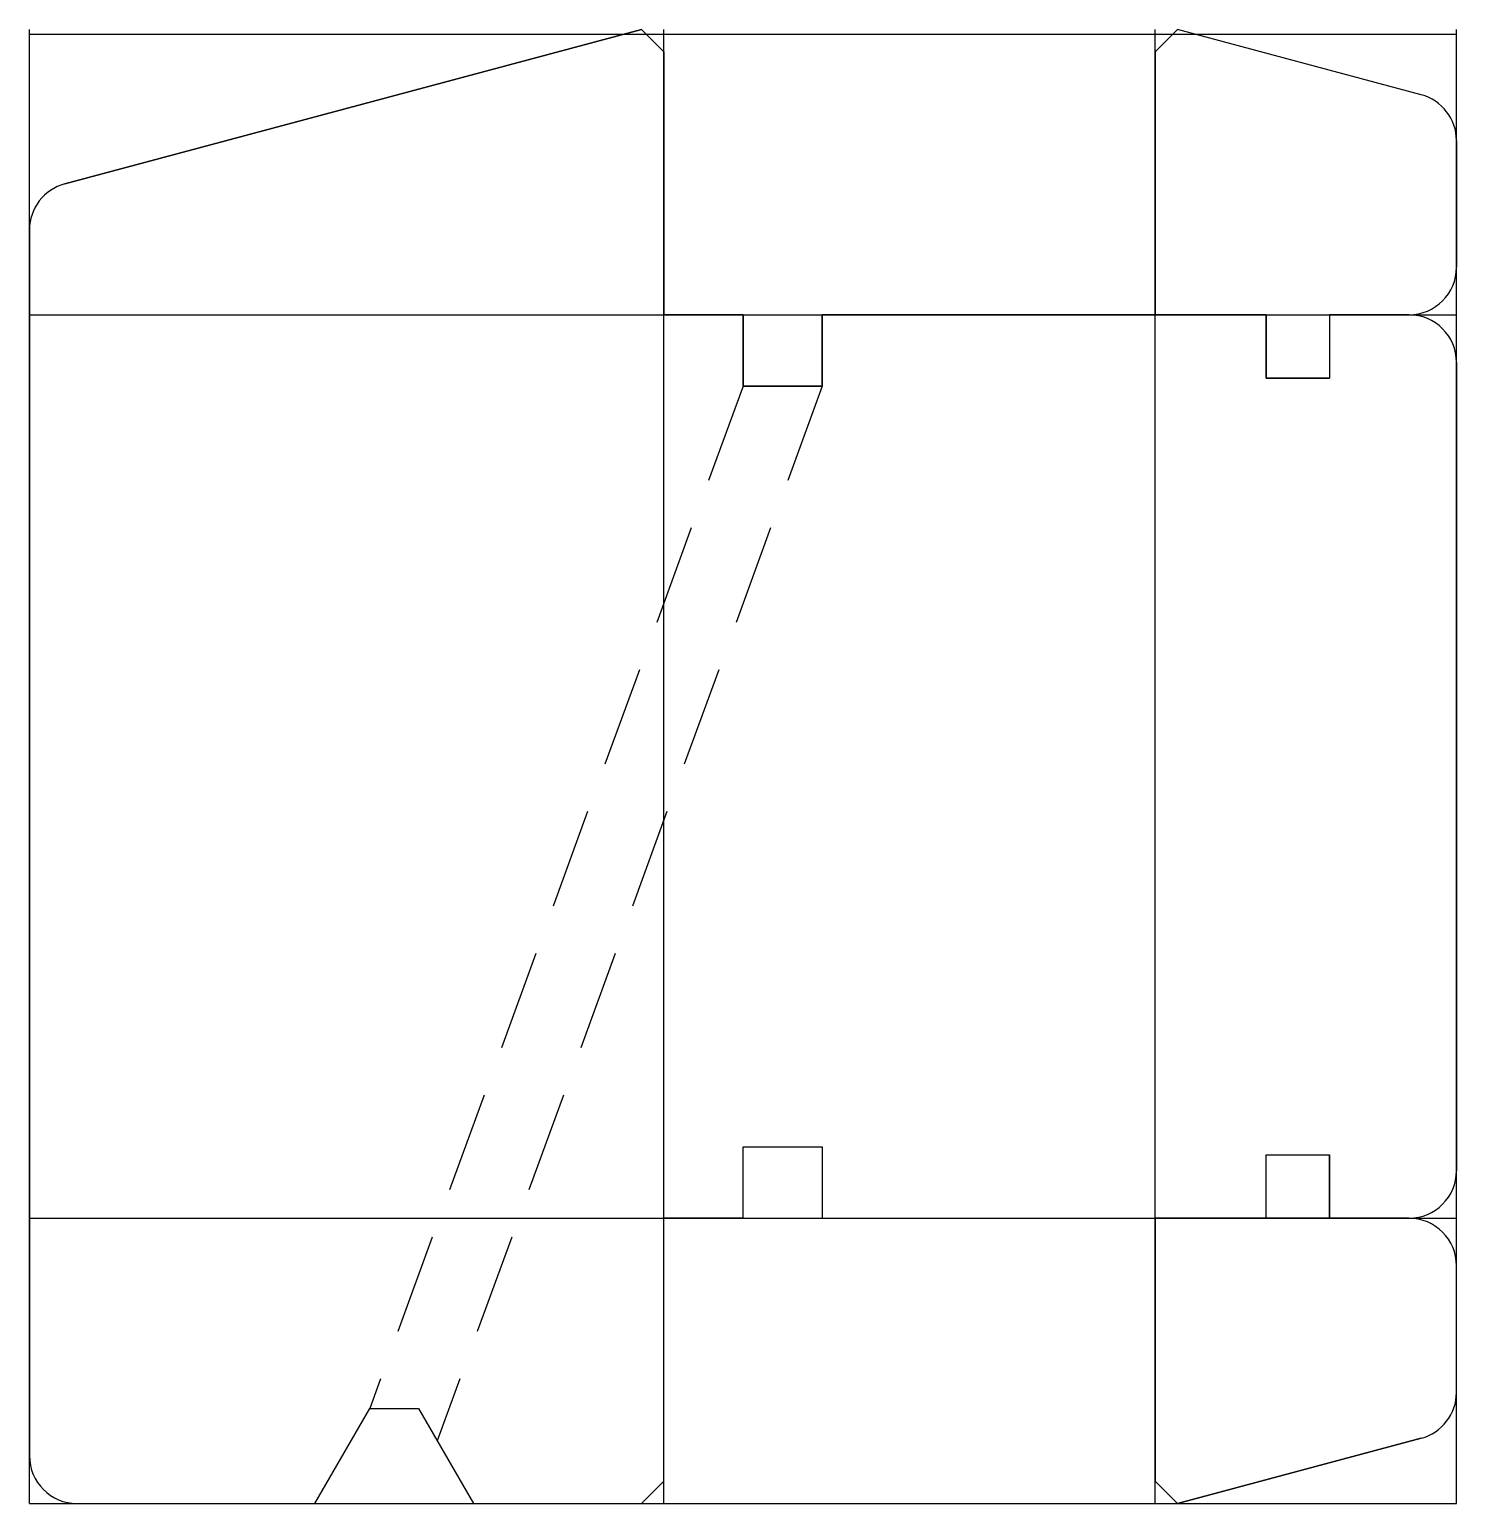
# Model space of a CAD drawing. Extents: x -7.2 to 82.8, y -12 to 81.
import ezdxf

# ---------------------------------------------------------------- set-up
doc = ezdxf.new("R2010")
doc.units = 0
doc.linetypes.add('HIDDEN', pattern=[9.525, 6.35, -3.175])
doc.layers.get('0').update_dxf_attribs({"linetype": 'CONTINUOUS'})

msp = doc.modelspace()

# ---------------------------------------------------------------- linework, layer by layer
at = {"linetype": 'CONTINUOUS'}
for p, q in [((-7.2, -12), (-7.2, 81)), ((31.39, 81), (-4.98, 71.26)), ((-4.98, 71.26), (31.39, 81)), ((32.8, 79.59), (31.39, 81)), ((31.39, 81), (32.8, 79.59)), ((32.8, -12), (32.8, 81)), ((63.8, -12), (63.8, 81)), ((65.21, 81), (63.8, 79.59)), ((65.21, 81), (63.8, 79.59)), ((80.58, 76.88), (65.21, 81)), ((80.58, 76.88), (65.21, 81)), ((82.8, -12), (82.8, 81)), ((-7.2, 80.7), (82.8, 80.7)), ((32.8, 63), (32.8, 79.59)), ((32.8, 79.59), (32.8, 63)), ((63.8, 79.59), (63.8, 63)), ((63.8, 79.59), (63.8, 63)), ((82.8, 66), (82.8, 73.99)), ((82.8, 73.99), (82.8, 66)), ((-7.2, 68.36), (-7.2, -9)), ((-7.2, -9), (-7.2, 68.36)), ((-7.2, 63), (82.8, 63)), ((37.8, 63), (32.8, 63)), ((32.8, 63), (37.8, 63)), ((37.8, 58.5), (37.8, 63)), ((37.8, 63), (37.8, 58.5)), ((70.8, 63), (42.8, 63)), ((42.8, 63), (42.8, 58.5)), ((42.8, 58.5), (42.8, 63)), ((42.8, 63), (70.8, 63)), ((63.8, 63), (79.8, 63)), ((63.8, 63), (79.8, 63)), ((70.8, 59), (70.8, 63)), ((70.8, 63), (70.8, 59)), ((79.8, 63), (74.8, 63)), ((74.8, 63), (74.8, 59)), ((79.8, 63), (74.8, 63)), ((74.8, 63), (74.8, 59)), ((82.8, 9), (82.8, 60)), ((82.8, 60), (82.8, 9)), ((74.8, 59), (70.8, 59)), ((70.8, 59), (74.8, 59)), ((42.8, 58.5), (37.8, 58.5)), ((37.8, 58.5), (42.8, 58.5)), ((37.8, 6), (37.8, 10.5)), ((37.8, 10.5), (42.8, 10.5)), ((37.8, 6), (37.8, 10.5)), ((37.8, 10.5), (42.8, 10.5)), ((42.8, 10.5), (42.8, 6)), ((42.8, 10.5), (42.8, 6)), ((70.8, 6), (70.8, 10)), ((70.8, 10), (74.8, 10)), ((70.8, 6), (70.8, 10)), ((70.8, 10), (74.8, 10)), ((74.8, 10), (74.8, 6)), ((74.8, 6), (74.8, 10)), ((-7.2, 6), (82.8, 6)), ((32.8, -10.59), (32.8, 6)), ((32.8, 6), (37.8, 6)), ((32.8, -10.59), (32.8, 6)), ((32.8, 6), (37.8, 6)), ((37.8, 6), (32.8, 6)), ((42.8, 6), (70.8, 6)), ((42.8, 6), (70.8, 6)), ((63.8, 6), (63.8, -10.59)), ((79.8, 6), (63.8, 6)), ((63.8, -10.59), (63.8, 6)), ((63.8, 6), (79.8, 6)), ((74.8, 6), (79.8, 6)), ((79.8, 6), (74.8, 6)), ((82.8, -4.99), (82.8, 3)), ((82.8, -4.99), (82.8, 3)), ((10.8, -12), (14.26, -6)), ((10.8, -12), (14.26, -6)), ((14.26, -6), (17.34, -6)), ((14.26, -6), (17.34, -6)), ((17.34, -6), (20.8, -12)), ((17.34, -6), (20.8, -12)), ((65.21, -12), (80.58, -7.88)), ((80.58, -7.88), (65.21, -12)), ((31.39, -12), (32.8, -10.59)), ((31.39, -12), (32.8, -10.59)), ((63.8, -10.59), (65.21, -12)), ((65.21, -12), (63.8, -10.59)), ((-7.2, -12), (82.8, -12)), ((-4.2, -12), (10.8, -12)), ((-4.2, -12), (10.8, -12)), ((20.8, -12), (31.39, -12)), ((20.8, -12), (31.39, -12))]:
    msp.add_line(p, q, dxfattribs=at)
at = {"linetype": 'HIDDEN'}
for p, q in [((37.8, 58.5), (14.26, -6)), ((42.8, 58.5), (18.52, -8.05))]:
    msp.add_line(p, q, dxfattribs=at)
at = {"linetype": 'CONTINUOUS'}
for centre, start, end in [((79.8, 73.983), 0.1304, 74.93009), ((79.8, 73.983), 0.1304, 74.93009), ((-4.2, 68.363), 105.07003, 180.06061), ((-4.2, 68.363), 105.07003, 180.06061), ((79.8, 66), 270, 0), ((79.8, 66), 270, 0), ((79.8, 60), 0, 90), ((79.8, 60), 0, 90), ((79.8, 9), 270, 0), ((79.8, 9), 270, 0), ((79.8, 3), 0, 90), ((79.8, 3), 0, 90), ((79.8, -4.983), 285.06991, 359.8696), ((79.8, -4.983), 285.06991, 359.8696), ((-4.2, -9), 180, 270), ((-4.2, -9), 180, 270)]:
    msp.add_arc(centre, 3, start, end, dxfattribs=at)

doc.saveas('drawing.dxf')
